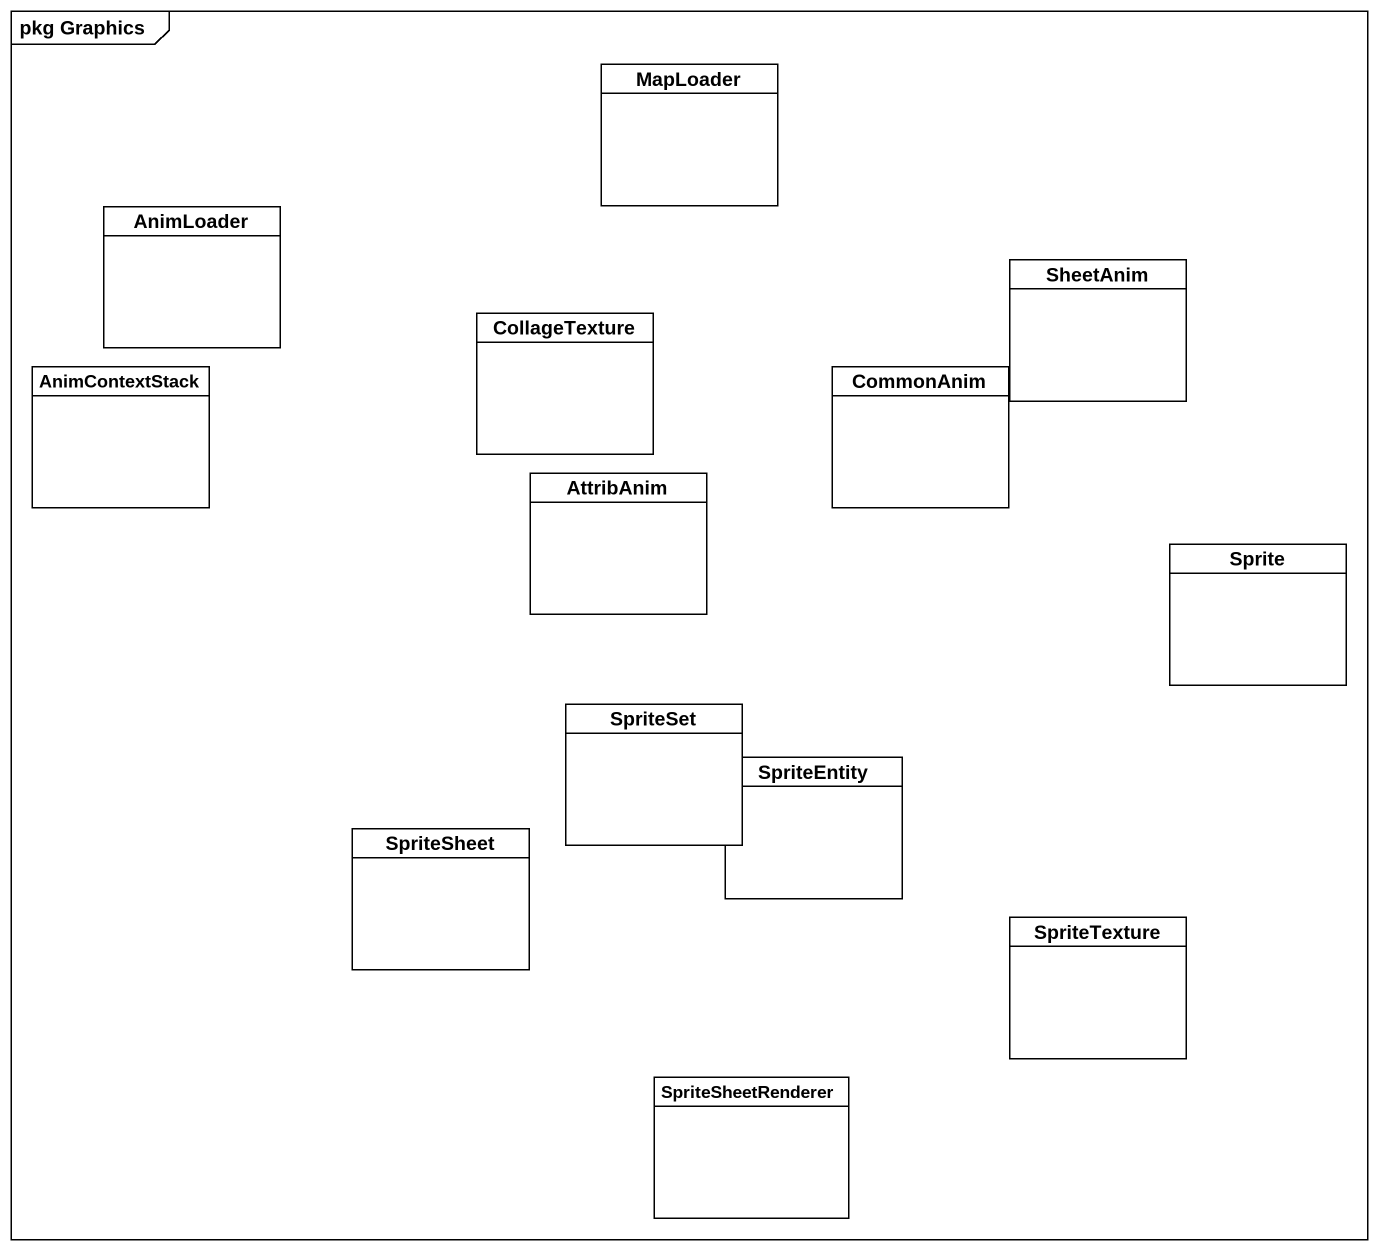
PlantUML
@startuml
mainframe pkg Graphics
hide circle
hide empty members
class MapLoader
class AnimLoader
class CollageTexture
class SheetAnim
class AnimContextStack
class CommonAnim
class AttribAnim
class Sprite
class SpriteSet
class SpriteEntity
class SpriteSheet
class SpriteTexture
class SpriteSheetRenderer
@enduml
